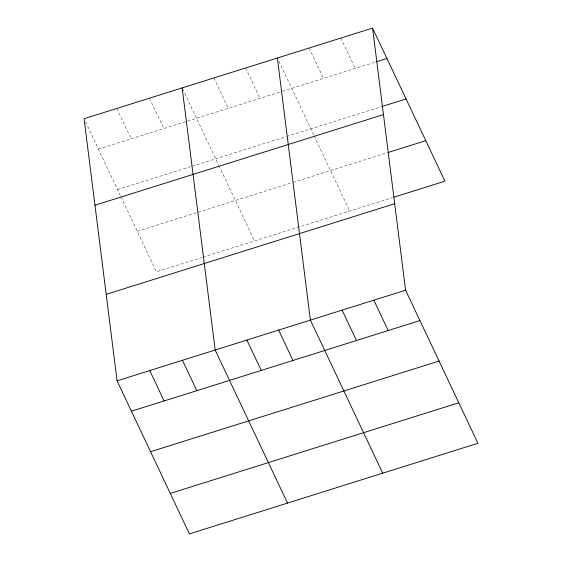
<?xml version="1.0" encoding="UTF-8"?>
<svg xmlns="http://www.w3.org/2000/svg" width="562" height="562" viewBox="0 0 562 562"><rect width="100%" height="100%" fill="white"/><g stroke="black" fill="none" stroke-linecap="round" stroke-linejoin="round"><path stroke-width="0.42" stroke-dasharray="2.81 2.11" d="M98.42 149.106L186.703 121.371M187.525 121.111L281.702 91.529M282.538 91.262L375.24 62.143M117.556 189.591L191.129 166.478M191.944 166.226L285.805 136.735M286.641 136.475L381.851 106.562M137.276 231.305L292.163 182.65M292.999 182.39L387.373 152.738M202.194 257.41L156.419 271.797L120.844 196.545M203.008 257.157L392.311 197.683M340.839 38.068L355.198 68.438M309.107 48.037L323.459 78.406M278.843 61.125L313.786 135.049M314.151 135.821L349.719 211.066M245.629 67.981L259.988 98.35M213.897 77.949L228.249 108.318M182.531 88.698L218.576 164.954M218.941 165.727L254.509 240.979M149.464 98.195L163.816 128.565M116.763 108.466L131.122 138.835M85.536 121.849L120.479 195.773"/><path stroke-width="0.84" d="M372.578 28.1L84.068 118.737L117.072 380.839L189.422 533.9L477.932 443.263L405.581 290.203L372.578 28.1L444.928 181.161L393.983 197.164M376.076 61.876L386.93 58.469M381.851 106.562L406.073 98.954M94.957 205.228L383.467 114.592M388.209 152.478L425.792 140.669M106.183 294.348L394.693 203.711M117.072 380.839L405.581 290.203M131.431 411.208L419.94 320.572M150.567 451.7L439.077 361.064M170.286 493.415L458.796 402.778M373.849 300.178L388.202 330.547M342.11 310.147L356.47 340.516M382.722 473.176L310.379 320.115L277.368 58.012M278.64 330.084L292.992 360.453M246.901 340.059L261.26 370.428M287.519 503.081L215.169 350.028L182.158 87.918M182.467 360.298L196.826 390.667M149.773 370.569L164.125 400.938"/></g></svg>
